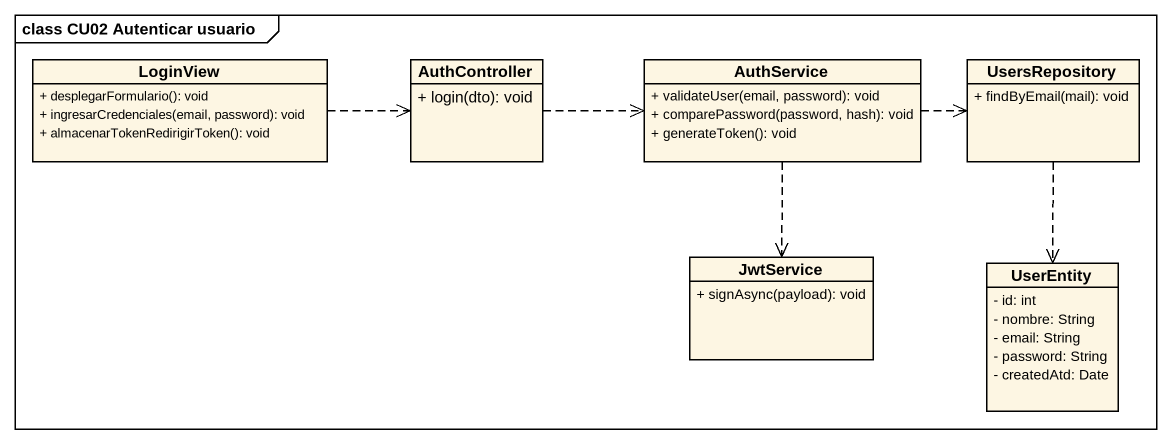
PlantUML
@startuml
mainframe class CU02 Autenticar usuario
hide circle
hide empty members
skinparam classAttributeIconSize 0
class LoginView {
  + desplegarFormulario(): void
  + ingresarCredenciales(email, password): void
  + almacenarTokenRedirigirToken(): void
}
class AuthController {
  + login(dto): void
}
class AuthService {
  + validateUser(email, password): void
  + comparePassword(password, hash): void
  + generateToken(): void
}
class UsersRepository {
  + findByEmail(mail): void
}
class JwtService {
  + signAsync(payload): void
}
class UserEntity {
  - id: int
  - nombre: String
  - email: String
  - password: String
  - createdAtd: Date
}
LoginView .right.> AuthController
AuthController .right.> AuthService
AuthService .right.> UsersRepository
AuthService ..> JwtService
UsersRepository ..> UserEntity
@enduml
